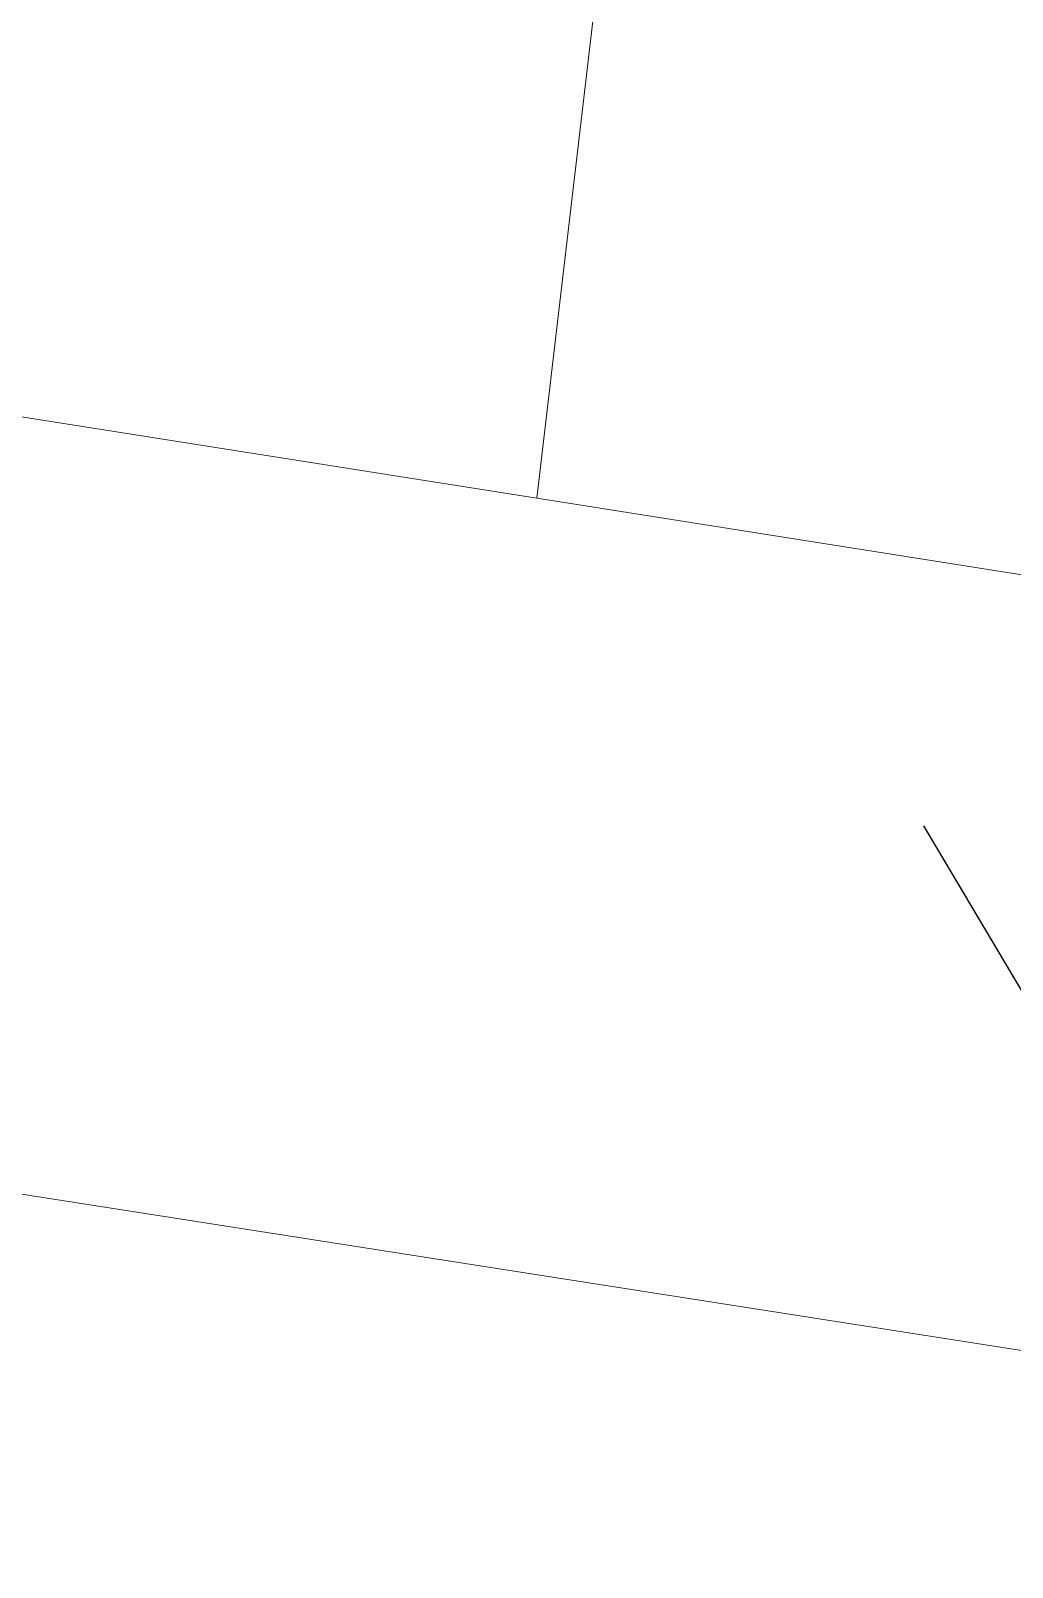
# Model space of a CAD drawing. Header units: millimetres. Extents: x 348 to 2201, y 118 to 1049.
# Drawn here: x 837.73 to 842.83, y 519.83 to 527.81 of the extents above; entities that cross this region are included whole.
import ezdxf

# ---------------------------------------------------------------- set-up
doc = ezdxf.new("R2010")
doc.units = ezdxf.units.MM
doc.layers.add('100_SIST_VIARIO_MEIO_FIO', color=1, linetype='Continuous', lineweight=18)
doc.layers.add('206_MURO_E_MURO_ARRIMO', color=7, linetype='Continuous', lineweight=18)

msp = doc.modelspace()

# ---------------------------------------------------------------- linework, layer by layer
msp.add_line((844.1278, 520.7178, 729), (842.3711, 523.6808))
at = {"layer": '100_SIST_VIARIO_MEIO_FIO'}
msp.add_lwpolyline([(983.5929, 499.272), (959.449, 503.1035), (880.4005, 515.0861), (749.0363, 535.631), (686.9835, 544.8997), (569.906, 563.7189), (537.0953, 568.6308), (535.7439, 569.0817), (533.8076, 571.2582), (532.8862, 573.654), (550.8096, 689.9036), (553.4308, 692.1155), (554.1308, 692.3835), (555.0306, 692.5853)], dxfattribs=at)
at = {"layer": '206_MURO_E_MURO_ARRIMO'}
for p, q in [((829.6656, 527.0681), (840.3591, 525.3824)), ((840.3591, 525.3824), (858.4911, 522.5241))]:
    msp.add_line(p, q, dxfattribs=at)
msp.add_lwpolyline([(842.7285, 533.68), (842.6202, 532.5547), (841.2187, 532.7022), (840.3591, 525.3824)], dxfattribs=at)

doc.saveas('drawing.dxf')
